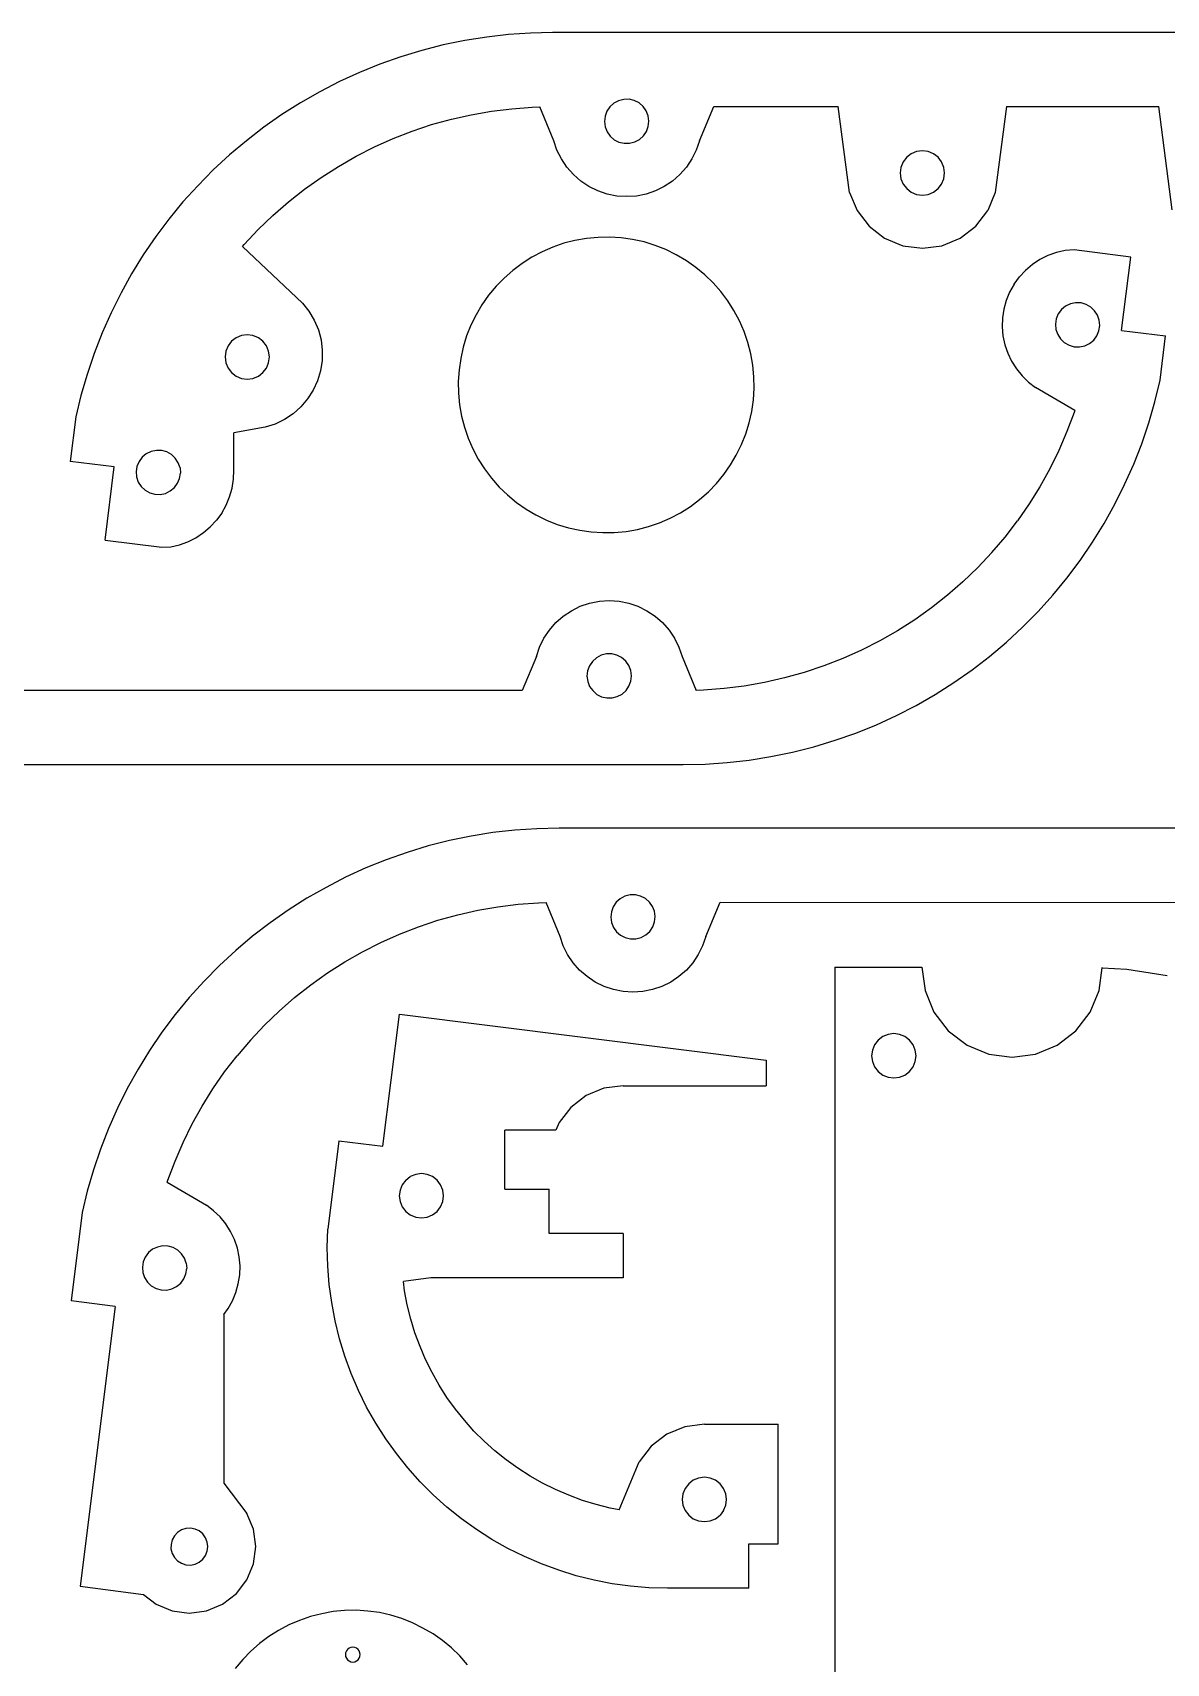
# Model space of a CAD drawing. Extents: x -205 to 205, y -255 to 210.
# Drawn here: x 72.1 to 148.8, y 98.6 to 208.9 of the extents above; entities that cross this region are included whole.
import ezdxf

# ---------------------------------------------------------------- set-up
doc = ezdxf.new("R2010")
doc.units = 0
doc.layers.get('0').update_dxf_attribs({"linetype": 'CONTINUOUS'})

msp = doc.modelspace()

# ---------------------------------------------------------------- linework, layer by layer
for p, q in [((102.85, 208.61), (101.37, 208.38)), ((104.33, 208.78), (102.85, 208.61)), ((105.82, 208.88), (104.33, 208.78)), ((107.31, 208.92), (105.82, 208.88)), ((167.31, 208.92), (107.31, 208.92)), ((98.46, 207.71), (97.04, 207.28)), ((99.91, 208.08), (98.46, 207.71)), ((101.37, 208.38), (99.91, 208.08)), ((95.63, 206.78), (94.24, 206.22)), ((97.04, 207.28), (95.63, 206.78)), ((92.89, 205.6), (91.56, 204.91)), ((94.24, 206.22), (92.89, 205.6)), ((90.26, 204.17), (89, 203.37)), ((91.56, 204.91), (90.26, 204.17)), ((111.77, 204.31), (111.45, 204.14)), ((112.12, 204.4), (111.77, 204.31)), ((112.48, 204.41), (112.12, 204.4)), ((112.83, 204.32), (112.48, 204.41)), ((113.15, 204.16), (112.83, 204.32)), ((113.42, 203.92), (113.15, 204.16)), ((89, 203.37), (87.78, 202.51)), ((99.12, 202.69), (100.46, 203.06)), ((100.46, 203.06), (101.81, 203.36)), ((101.81, 203.36), (103.17, 203.6)), ((103.17, 203.6), (104.55, 203.77)), ((104.55, 203.77), (105.93, 203.88)), ((105.93, 203.88), (106.44, 203.89)), ((107.39, 201.6), (106.44, 203.89)), ((110.85, 203.26), (110.81, 202.9)), ((110.98, 203.6), (110.85, 203.26)), ((111.18, 203.9), (110.98, 203.6)), ((111.45, 204.14), (111.18, 203.9)), ((113.63, 203.63), (113.42, 203.92)), ((113.77, 203.29), (113.63, 203.63)), ((113.81, 202.93), (113.77, 203.29)), ((117.24, 201.6), (118.2, 203.92)), ((118.2, 203.92), (126.62, 203.92)), ((127.39, 198.1), (126.62, 203.92)), ((138.01, 203.92), (137.24, 198.1)), ((138.01, 203.92), (148.29, 203.92)), ((149.21, 196.92), (148.29, 203.92)), ((87.78, 202.51), (86.6, 201.6)), ((96.52, 201.75), (97.81, 202.25)), ((97.81, 202.25), (99.12, 202.69)), ((110.81, 202.9), (110.86, 202.54)), ((110.86, 202.54), (110.99, 202.21)), ((110.99, 202.21), (111.2, 201.91)), ((113.45, 201.93), (113.65, 202.23)), ((113.65, 202.23), (113.77, 202.57)), ((113.77, 202.57), (113.81, 202.93)), ((86.6, 201.6), (85.46, 200.64)), ((94.02, 200.55), (95.26, 201.18)), ((95.26, 201.18), (96.52, 201.75)), ((107.6, 200.97), (107.39, 201.6)), ((107.9, 200.37), (107.6, 200.97)), ((111.2, 201.91), (111.47, 201.67)), ((111.47, 201.67), (111.79, 201.51)), ((111.79, 201.51), (112.15, 201.43)), ((112.15, 201.43), (112.51, 201.43)), ((112.51, 201.43), (112.86, 201.52)), ((112.86, 201.52), (113.18, 201.69)), ((113.18, 201.69), (113.45, 201.93)), ((117.02, 200.97), (116.73, 200.37)), ((117.24, 201.6), (117.02, 200.97)), ((131.92, 200.87), (131.56, 200.72)), ((132.31, 200.92), (131.92, 200.87)), ((132.7, 200.87), (132.31, 200.92)), ((133.06, 200.72), (132.7, 200.87)), ((85.46, 200.64), (84.36, 199.63)), ((91.65, 199.12), (92.82, 199.86)), ((92.82, 199.86), (94.02, 200.55)), ((108.27, 199.81), (107.9, 200.37)), ((108.71, 199.31), (108.27, 199.81)), ((116.36, 199.81), (115.92, 199.31)), ((116.73, 200.37), (116.36, 199.81)), ((130.86, 199.8), (130.81, 199.42)), ((131.01, 200.17), (130.86, 199.8)), ((131.25, 200.48), (131.01, 200.17)), ((131.56, 200.72), (131.25, 200.48)), ((133.37, 200.48), (133.06, 200.72)), ((133.61, 200.17), (133.37, 200.48)), ((133.76, 199.8), (133.61, 200.17)), ((133.81, 199.42), (133.76, 199.8)), ((84.36, 199.63), (83.31, 198.56)), ((90.52, 198.32), (91.65, 199.12)), ((109.21, 198.87), (108.71, 199.31)), ((109.76, 198.5), (109.21, 198.87)), ((115.42, 198.87), (114.86, 198.5)), ((115.92, 199.31), (115.42, 198.87)), ((130.81, 199.42), (130.86, 199.03)), ((130.86, 199.03), (131.01, 198.67)), ((131.01, 198.67), (131.25, 198.36)), ((133.37, 198.36), (133.61, 198.67)), ((133.61, 198.67), (133.76, 199.03)), ((133.76, 199.03), (133.81, 199.42)), ((83.31, 198.56), (82.31, 197.46)), ((89.44, 197.46), (90.52, 198.32)), ((110.36, 198.2), (109.76, 198.5)), ((110.99, 197.99), (110.36, 198.2)), ((111.65, 197.86), (110.99, 197.99)), ((112.31, 197.82), (111.65, 197.86)), ((112.98, 197.86), (112.31, 197.82)), ((113.63, 197.99), (112.98, 197.86)), ((114.26, 198.2), (113.63, 197.99)), ((114.86, 198.5), (114.26, 198.2)), ((127.39, 198.1), (127.9, 196.87)), ((131.25, 198.36), (131.56, 198.12)), ((131.56, 198.12), (131.92, 197.97)), ((131.92, 197.97), (132.31, 197.92)), ((132.31, 197.92), (132.7, 197.97)), ((132.7, 197.97), (133.06, 198.12)), ((133.06, 198.12), (133.37, 198.36)), ((137.24, 198.1), (136.73, 196.87)), ((82.31, 197.46), (81.36, 196.3)), ((87.4, 195.59), (88.39, 196.55)), ((88.39, 196.55), (89.44, 197.46)), ((127.9, 196.87), (128.71, 195.81)), ((135.92, 195.81), (136.73, 196.87)), ((81.36, 196.3), (80.47, 195.11)), ((86.45, 194.58), (87.4, 195.59)), ((128.71, 195.81), (129.76, 195)), ((134.86, 195), (135.92, 195.81)), ((80.47, 195.11), (79.63, 193.87)), ((86.34, 194.45), (86.45, 194.58)), ((86.34, 194.45), (90.39, 190.61)), ((107.32, 194.4), (106.6, 194.09)), ((108.06, 194.66), (107.32, 194.4)), ((108.82, 194.85), (108.06, 194.66)), ((109.59, 194.99), (108.82, 194.85)), ((110.38, 195.06), (109.59, 194.99)), ((111.16, 195.08), (110.38, 195.06)), ((111.95, 195.03), (111.16, 195.08)), ((112.72, 194.92), (111.95, 195.03)), ((113.49, 194.75), (112.72, 194.92)), ((114.24, 194.52), (113.49, 194.75)), ((114.97, 194.23), (114.24, 194.52)), ((115.67, 193.88), (114.97, 194.23)), ((129.76, 195), (130.99, 194.49)), ((130.99, 194.49), (132.31, 194.32)), ((132.31, 194.32), (133.63, 194.49)), ((133.63, 194.49), (134.86, 195)), ((142.57, 194.21), (141.96, 194.17)), ((146.4, 193.73), (142.57, 194.21)), ((79.63, 193.87), (78.84, 192.6)), ((105.24, 193.3), (104.61, 192.83)), ((105.9, 193.72), (105.24, 193.3)), ((106.6, 194.09), (105.9, 193.72)), ((116.35, 193.48), (115.67, 193.88)), ((116.99, 193.03), (116.35, 193.48)), ((139.75, 193.22), (139.28, 192.83)), ((140.25, 193.56), (139.75, 193.22)), ((140.8, 193.83), (140.25, 193.56)), ((141.37, 194.04), (140.8, 193.83)), ((141.96, 194.17), (141.37, 194.04)), ((145.78, 188.77), (146.4, 193.73)), ((78.84, 192.6), (78.12, 191.3)), ((104.02, 192.31), (103.48, 191.75)), ((104.61, 192.83), (104.02, 192.31)), ((117.6, 192.53), (116.99, 193.03)), ((118.16, 191.99), (117.6, 192.53)), ((138.51, 191.89), (138.87, 192.39)), ((139.28, 192.83), (138.87, 192.39)), ((78.12, 191.3), (77.45, 189.96)), ((102.98, 191.14), (102.53, 190.5)), ((103.48, 191.75), (102.98, 191.14)), ((118.68, 191.4), (118.16, 191.99)), ((119.15, 190.77), (118.68, 191.4)), ((138.21, 191.36), (137.98, 190.8)), ((138.51, 191.89), (138.21, 191.36)), ((77.45, 189.96), (76.85, 188.6)), ((90.39, 190.61), (90.83, 190.06)), ((90.83, 190.06), (91.19, 189.46)), ((102.13, 189.82), (101.78, 189.12)), ((102.53, 190.5), (102.13, 189.82)), ((119.57, 190.11), (119.15, 190.77)), ((119.94, 189.41), (119.57, 190.11)), ((137.82, 190.21), (137.73, 189.61)), ((137.98, 190.8), (137.82, 190.21)), ((141.5, 189.89), (141.36, 189.55)), ((141.72, 190.18), (141.5, 189.89)), ((142, 190.41), (141.72, 190.18)), ((142.32, 190.56), (142, 190.41)), ((142.67, 190.64), (142.32, 190.56)), ((143.04, 190.63), (142.67, 190.64)), ((143.38, 190.53), (143.04, 190.63)), ((143.7, 190.35), (143.38, 190.53)), ((143.95, 190.09), (143.7, 190.35)), ((144.16, 189.8), (143.95, 190.09)), ((91.19, 189.46), (91.47, 188.81)), ((91.47, 188.81), (91.65, 188.13)), ((101.78, 189.12), (101.49, 188.39)), ((120.25, 188.69), (119.94, 189.41)), ((137.73, 189.61), (137.71, 189)), ((137.71, 189), (137.76, 188.4)), ((141.36, 189.55), (141.31, 189.19)), ((141.31, 189.19), (141.34, 188.83)), ((141.34, 188.83), (141.46, 188.49)), ((144.11, 188.4), (144.25, 188.74)), ((144.27, 189.46), (144.16, 189.8)), ((144.25, 188.74), (144.31, 189.1)), ((144.31, 189.1), (144.27, 189.46)), ((145.78, 188.77), (148.76, 188.4)), ((76.85, 188.6), (76.3, 187.21)), ((85.36, 187.72), (85.21, 187.36)), ((85.59, 188.03), (85.36, 187.72)), ((85.91, 188.27), (85.59, 188.03)), ((86.27, 188.42), (85.91, 188.27)), ((86.66, 188.47), (86.27, 188.42)), ((87.04, 188.42), (86.66, 188.47)), ((87.41, 188.27), (87.04, 188.42)), ((87.72, 188.03), (87.41, 188.27)), ((87.95, 187.72), (87.72, 188.03)), ((88.1, 187.36), (87.95, 187.72)), ((91.65, 188.13), (91.73, 187.43)), ((101.26, 187.64), (101.09, 186.87)), ((101.49, 188.39), (101.26, 187.64)), ((120.51, 187.95), (120.25, 188.69)), ((120.7, 187.19), (120.51, 187.95)), ((137.76, 188.4), (137.89, 187.8)), ((137.89, 187.8), (138.08, 187.23)), ((141.46, 188.49), (141.65, 188.19)), ((141.65, 188.19), (141.91, 187.94)), ((141.91, 187.94), (142.23, 187.76)), ((142.23, 187.76), (142.58, 187.66)), ((142.58, 187.66), (142.94, 187.65)), ((142.94, 187.65), (143.29, 187.73)), ((143.29, 187.73), (143.62, 187.88)), ((143.62, 187.88), (143.9, 188.11)), ((143.9, 188.11), (144.11, 188.4)), ((148.38, 185.4), (148.76, 188.4)), ((76.3, 187.21), (75.83, 185.79)), ((85.21, 187.36), (85.16, 186.97)), ((85.16, 186.97), (85.21, 186.58)), ((85.21, 186.58), (85.36, 186.22)), ((87.95, 186.22), (88.1, 186.58)), ((88.16, 186.97), (88.1, 187.36)), ((88.1, 186.58), (88.16, 186.97)), ((91.72, 186.73), (91.61, 186.03)), ((91.73, 187.43), (91.72, 186.73)), ((101.09, 186.87), (100.98, 186.09)), ((120.84, 186.42), (120.7, 187.19)), ((138.08, 187.23), (138.34, 186.68)), ((138.34, 186.68), (138.67, 186.16)), ((75.83, 185.79), (75.41, 184.36)), ((85.36, 186.22), (85.59, 185.91)), ((85.59, 185.91), (85.91, 185.67)), ((85.91, 185.67), (86.27, 185.52)), ((86.27, 185.52), (86.66, 185.47)), ((86.66, 185.47), (87.04, 185.52)), ((87.04, 185.52), (87.41, 185.67)), ((87.41, 185.67), (87.72, 185.91)), ((87.72, 185.91), (87.95, 186.22)), ((91.61, 186.03), (91.41, 185.36)), ((100.98, 186.09), (100.93, 185.31)), ((120.91, 185.63), (120.84, 186.42)), ((120.93, 184.85), (120.91, 185.63)), ((138.67, 186.16), (139.05, 185.69)), ((139.05, 185.69), (139.49, 185.27)), ((148.04, 183.94), (148.38, 185.4)), ((75.41, 184.36), (75.06, 182.91)), ((91.12, 184.72), (90.74, 184.13)), ((91.41, 185.36), (91.12, 184.72)), ((100.93, 185.31), (100.95, 184.53)), ((100.95, 184.53), (101.02, 183.74)), ((120.88, 184.06), (120.93, 184.85)), ((139.49, 185.27), (139.97, 184.9)), ((142.63, 183.35), (139.97, 184.9)), ((90.29, 183.59), (89.76, 183.13)), ((90.74, 184.13), (90.29, 183.59)), ((101.02, 183.74), (101.15, 182.97)), ((120.6, 182.52), (120.77, 183.29)), ((120.77, 183.29), (120.88, 184.06)), ((142.58, 183.21), (142.09, 181.92)), ((142.63, 183.35), (142.58, 183.21)), ((147.62, 182.51), (148.04, 183.94)), ((75.06, 182.91), (74.69, 179.9)), ((87.88, 182.21), (85.74, 181.83)), ((88.55, 182.43), (87.88, 182.21)), ((89.18, 182.73), (88.55, 182.43)), ((89.76, 183.13), (89.18, 182.73)), ((101.15, 182.97), (101.35, 182.21)), ((101.35, 182.21), (101.6, 181.47)), ((120.37, 181.77), (120.6, 182.52)), ((147.14, 181.1), (147.62, 182.51)), ((85.74, 179.3), (85.74, 181.83)), ((101.6, 181.47), (101.92, 180.75)), ((119.73, 180.33), (120.08, 181.04)), ((120.08, 181.04), (120.37, 181.77)), ((142.09, 181.92), (141.54, 180.65)), ((146.6, 179.71), (147.14, 181.1)), ((77.66, 179.53), (74.69, 179.9)), ((79.34, 179.9), (79.2, 179.56)), ((79.55, 180.19), (79.34, 179.9)), ((79.83, 180.42), (79.55, 180.19)), ((80.15, 180.58), (79.83, 180.42)), ((80.51, 180.65), (80.15, 180.58)), ((80.87, 180.64), (80.51, 180.65)), ((81.22, 180.54), (80.87, 180.64)), ((81.53, 180.36), (81.22, 180.54)), ((81.79, 180.11), (81.53, 180.36)), ((81.99, 179.81), (81.79, 180.11)), ((101.92, 180.75), (102.28, 180.05)), ((102.28, 180.05), (102.71, 179.39)), ((119.33, 179.66), (119.73, 180.33)), ((141.54, 180.65), (140.93, 179.4)), ((77.04, 174.57), (77.66, 179.53)), ((79.2, 179.56), (79.14, 179.21)), ((79.14, 179.21), (79.17, 178.85)), ((79.17, 178.85), (79.29, 178.5)), ((82.11, 179.47), (81.99, 179.81)), ((82.08, 178.75), (82.14, 179.11)), ((82.11, 179.47), (82.14, 179.11)), ((85.72, 178.69), (85.74, 179.3)), ((102.71, 179.39), (103.18, 178.76)), ((118.38, 178.41), (118.88, 179.02)), ((118.88, 179.02), (119.33, 179.66)), ((140.93, 179.4), (140.26, 178.19)), ((145.99, 178.34), (146.6, 179.71)), ((79.29, 178.5), (79.49, 178.21)), ((79.49, 178.21), (79.75, 177.95)), ((79.75, 177.95), (80.06, 177.77)), ((80.06, 177.77), (80.41, 177.68)), ((80.41, 177.68), (80.77, 177.66)), ((80.77, 177.66), (81.13, 177.74)), ((81.13, 177.74), (81.45, 177.9)), ((81.45, 177.9), (81.73, 178.13)), ((81.73, 178.13), (81.94, 178.42)), ((81.94, 178.42), (82.08, 178.75)), ((85.46, 177.5), (85.63, 178.09)), ((85.63, 178.09), (85.72, 178.69)), ((103.18, 178.76), (103.7, 178.17)), ((103.7, 178.17), (104.26, 177.63)), ((117.25, 177.33), (117.84, 177.85)), ((117.84, 177.85), (118.38, 178.41)), ((140.26, 178.19), (139.53, 177.02)), ((145.33, 177), (145.99, 178.34)), ((84.94, 176.41), (85.23, 176.94)), ((85.23, 176.94), (85.46, 177.5)), ((104.26, 177.63), (104.87, 177.13)), ((104.87, 177.13), (105.51, 176.68)), ((105.51, 176.68), (106.18, 176.28)), ((115.96, 176.43), (116.62, 176.86)), ((116.62, 176.86), (117.25, 177.33)), ((139.53, 177.02), (138.74, 175.88)), ((144.6, 175.7), (145.33, 177)), ((83.7, 175.08), (84.16, 175.47)), ((84.16, 175.47), (84.58, 175.92)), ((84.94, 176.41), (84.58, 175.92)), ((106.18, 176.28), (106.89, 175.93)), ((106.89, 175.93), (107.62, 175.64)), ((107.62, 175.64), (108.37, 175.41)), ((113.04, 175.3), (113.8, 175.5)), ((113.8, 175.5), (114.54, 175.75)), ((114.54, 175.75), (115.26, 176.07)), ((115.26, 176.07), (115.96, 176.43)), ((137.9, 174.78), (138.74, 175.88)), ((143.82, 174.43), (144.6, 175.7)), ((77.04, 174.57), (80.88, 174.09)), ((82.08, 174.26), (82.65, 174.47)), ((82.65, 174.47), (83.19, 174.74)), ((83.19, 174.74), (83.7, 175.08)), ((108.37, 175.41), (109.14, 175.24)), ((109.14, 175.24), (109.91, 175.13)), ((109.91, 175.13), (110.7, 175.08)), ((110.7, 175.08), (111.48, 175.1)), ((111.48, 175.1), (112.27, 175.17)), ((112.27, 175.17), (113.04, 175.3)), ((137, 173.73), (137.9, 174.78)), ((142.98, 173.19), (143.82, 174.43)), ((80.88, 174.09), (81.48, 174.13)), ((81.48, 174.13), (82.08, 174.26)), ((137, 173.73), (136.05, 172.72)), ((136.05, 172.72), (135.05, 171.76)), ((142.08, 172), (142.98, 173.19)), ((135.05, 171.76), (134.01, 170.84)), ((141.13, 170.85), (142.08, 172)), ((108.58, 169.8), (109.18, 170.1)), ((109.18, 170.1), (109.81, 170.31)), ((109.81, 170.31), (110.47, 170.44)), ((110.47, 170.44), (111.13, 170.49)), ((111.13, 170.49), (111.8, 170.44)), ((111.8, 170.44), (112.45, 170.31)), ((112.45, 170.31), (113.08, 170.1)), ((113.08, 170.1), (113.68, 169.8)), ((132.92, 169.99), (131.79, 169.18)), ((134.01, 170.84), (132.92, 169.99)), ((140.13, 169.74), (141.13, 170.85)), ((107.09, 168.49), (107.53, 168.99)), ((107.53, 168.99), (108.03, 169.43)), ((108.03, 169.43), (108.58, 169.8)), ((113.68, 169.8), (114.24, 169.43)), ((114.24, 169.43), (114.74, 168.99)), ((114.74, 168.99), (115.18, 168.49)), ((131.79, 169.18), (130.63, 168.44)), ((139.09, 168.68), (140.13, 169.74)), ((106.42, 167.34), (106.72, 167.94)), ((106.72, 167.94), (107.09, 168.49)), ((115.18, 168.49), (115.55, 167.94)), ((115.55, 167.94), (115.84, 167.34)), ((129.43, 167.75), (128.19, 167.12)), ((130.63, 168.44), (129.43, 167.75)), ((137.99, 167.66), (139.09, 168.68)), ((106.21, 166.71), (105.25, 164.39)), ((106.21, 166.71), (106.42, 167.34)), ((110.59, 166.78), (110.27, 166.61)), ((110.94, 166.87), (110.59, 166.78)), ((111.3, 166.88), (110.94, 166.87)), ((111.65, 166.79), (111.3, 166.88)), ((111.97, 166.63), (111.65, 166.79)), ((112.25, 166.39), (111.97, 166.63)), ((115.84, 167.34), (116.06, 166.71)), ((116.06, 166.71), (117.01, 164.41)), ((128.19, 167.12), (126.93, 166.56)), ((135.67, 165.79), (136.85, 166.7)), ((136.85, 166.7), (137.99, 167.66)), ((109.67, 165.73), (109.63, 165.37)), ((109.8, 166.07), (109.67, 165.73)), ((110, 166.37), (109.8, 166.07)), ((110.27, 166.61), (110, 166.37)), ((112.45, 166.1), (112.25, 166.39)), ((112.59, 165.76), (112.45, 166.1)), ((112.63, 165.4), (112.59, 165.76)), ((124.32, 165.62), (122.99, 165.25)), ((125.64, 166.06), (124.32, 165.62)), ((126.93, 166.56), (125.64, 166.06)), ((134.44, 164.93), (135.67, 165.79)), ((109.63, 165.37), (109.68, 165.01)), ((109.68, 165.01), (109.81, 164.68)), ((109.81, 164.68), (110.03, 164.39)), ((112.27, 164.4), (112.47, 164.7)), ((112.47, 164.7), (112.59, 165.04)), ((112.59, 165.04), (112.63, 165.4)), ((117.52, 164.43), (117.01, 164.41)), ((118.9, 164.53), (117.52, 164.43)), ((120.27, 164.7), (118.9, 164.53)), ((121.64, 164.94), (120.27, 164.7)), ((122.99, 165.25), (121.64, 164.94)), ((133.18, 164.13), (134.44, 164.93)), ((105.25, 164.39), (67.01, 164.41)), ((110.03, 164.39), (110.29, 164.14)), ((110.29, 164.14), (110.61, 163.98)), ((110.61, 163.98), (110.97, 163.9)), ((110.97, 163.9), (111.33, 163.9)), ((111.33, 163.9), (111.68, 163.99)), ((111.68, 163.99), (112, 164.16)), ((112, 164.16), (112.27, 164.4)), ((130.56, 162.71), (131.89, 163.39)), ((131.89, 163.39), (133.18, 164.13)), ((129.2, 162.08), (130.56, 162.71)), ((126.41, 161.03), (127.82, 161.52)), ((127.82, 161.52), (129.2, 162.08)), ((122.07, 159.93), (123.53, 160.23)), ((123.53, 160.23), (124.98, 160.59)), ((124.98, 160.59), (126.41, 161.03)), ((56.13, 159.39), (116.13, 159.39)), ((116.13, 159.39), (117.63, 159.42)), ((117.63, 159.42), (119.12, 159.52)), ((119.12, 159.52), (120.6, 159.69)), ((120.6, 159.69), (122.07, 159.93)), ((101.8, 154.54), (100.34, 154.24)), ((103.27, 154.78), (101.8, 154.54)), ((104.76, 154.95), (103.27, 154.78)), ((106.25, 155.05), (104.76, 154.95)), ((107.74, 155.08), (106.25, 155.05)), ((167.74, 155.08), (107.74, 155.08)), ((97.46, 153.44), (96.05, 152.95)), ((98.89, 153.88), (97.46, 153.44)), ((100.34, 154.24), (98.89, 153.88)), ((94.67, 152.39), (93.31, 151.76)), ((96.05, 152.95), (94.67, 152.39)), ((93.31, 151.76), (91.99, 151.08)), ((90.69, 150.34), (89.43, 149.54)), ((91.99, 151.08), (90.69, 150.34)), ((111.88, 150.31), (111.61, 150.07)), ((112.19, 150.48), (111.88, 150.31)), ((112.55, 150.57), (112.19, 150.48)), ((112.91, 150.57), (112.55, 150.57)), ((113.26, 150.49), (112.91, 150.57)), ((113.58, 150.33), (113.26, 150.49)), ((113.85, 150.08), (113.58, 150.33)), ((114.06, 149.79), (113.85, 150.08)), ((117.67, 147.76), (118.63, 150.08)), ((118.63, 150.08), (156.86, 150.05)), ((89.43, 149.54), (88.21, 148.68)), ((99.55, 148.85), (100.89, 149.22)), ((100.89, 149.22), (102.24, 149.53)), ((102.24, 149.53), (103.6, 149.77)), ((103.6, 149.77), (104.97, 149.94)), ((104.97, 149.94), (106.36, 150.04)), ((106.36, 150.04), (106.86, 150.05)), ((107.81, 147.76), (106.86, 150.05)), ((111.28, 149.43), (111.24, 149.07)), ((111.24, 149.07), (111.29, 148.71)), ((111.41, 149.77), (111.28, 149.43)), ((111.61, 150.07), (111.41, 149.77)), ((114.19, 149.46), (114.06, 149.79)), ((114.24, 149.1), (114.19, 149.46)), ((114.2, 148.74), (114.24, 149.1)), ((88.21, 148.68), (87.02, 147.77)), ((95.68, 147.35), (96.95, 147.91)), ((96.95, 147.91), (98.24, 148.41)), ((98.24, 148.41), (99.55, 148.85)), ((111.29, 148.71), (111.42, 148.37)), ((111.42, 148.37), (111.63, 148.08)), ((111.63, 148.08), (111.9, 147.84)), ((113.6, 147.86), (113.87, 148.1)), ((113.87, 148.1), (114.08, 148.4)), ((114.08, 148.4), (114.2, 148.74)), ((85.88, 146.81), (84.79, 145.79)), ((87.02, 147.77), (85.88, 146.81)), ((94.45, 146.72), (95.68, 147.35)), ((108.03, 147.13), (107.81, 147.76)), ((108.32, 146.53), (108.03, 147.13)), ((111.9, 147.84), (112.22, 147.68)), ((112.22, 147.68), (112.57, 147.59)), ((112.57, 147.59), (112.94, 147.6)), ((112.94, 147.6), (113.29, 147.69)), ((113.29, 147.69), (113.6, 147.86)), ((117.45, 147.13), (117.16, 146.53)), ((117.67, 147.76), (117.45, 147.13)), ((84.79, 145.79), (83.74, 144.73)), ((92.08, 145.29), (93.25, 146.03)), ((93.25, 146.03), (94.45, 146.72)), ((108.69, 145.98), (108.32, 146.53)), ((109.13, 145.48), (108.69, 145.98)), ((116.79, 145.98), (116.35, 145.48)), ((117.16, 146.53), (116.79, 145.98)), ((126.38, 145.68), (126.38, 83.68)), ((126.38, 145.68), (132.28, 145.68)), ((132.28, 145.68), (132.49, 144.1)), ((144.47, 145.63), (144.48, 145.68)), ((83.74, 144.73), (82.74, 143.62)), ((90.95, 144.48), (92.08, 145.29)), ((109.64, 145.04), (109.13, 145.48)), ((110.19, 144.67), (109.64, 145.04)), ((110.79, 144.37), (110.19, 144.67)), ((115.29, 144.67), (114.69, 144.37)), ((115.84, 145.04), (115.29, 144.67)), ((116.35, 145.48), (115.84, 145.04)), ((144.27, 144.1), (144.47, 145.63)), ((144.47, 145.63), (146.13, 145.54)), ((146.13, 145.54), (148.86, 145.12)), ((82.74, 143.62), (81.79, 142.47)), ((88.82, 142.71), (89.86, 143.62)), ((89.86, 143.62), (90.95, 144.48)), ((111.42, 144.16), (110.79, 144.37)), ((112.07, 144.03), (111.42, 144.16)), ((112.74, 143.98), (112.07, 144.03)), ((113.41, 144.03), (112.74, 143.98)), ((114.06, 144.16), (113.41, 144.03)), ((114.69, 144.37), (114.06, 144.16)), ((132.49, 144.1), (133.09, 142.63)), ((143.66, 142.63), (144.27, 144.1)), ((81.79, 142.47), (80.89, 141.27)), ((87.82, 141.75), (88.82, 142.71)), ((95.83, 133.56), (96.95, 142.49)), ((96.95, 142.49), (121.74, 139.39)), ((133.09, 142.63), (134.06, 141.37)), ((142.69, 141.37), (143.66, 142.63)), ((80.89, 141.27), (80.05, 140.04)), ((86.87, 140.74), (87.82, 141.75)), ((134.06, 141.37), (135.33, 140.4)), ((141.43, 140.4), (142.69, 141.37)), ((86.87, 140.74), (85.98, 139.69)), ((129.08, 140.43), (128.93, 140.07)), ((129.32, 140.74), (129.08, 140.43)), ((129.63, 140.98), (129.32, 140.74)), ((129.99, 141.13), (129.63, 140.98)), ((130.38, 141.18), (129.99, 141.13)), ((130.77, 141.13), (130.38, 141.18)), ((131.13, 140.98), (130.77, 141.13)), ((131.44, 140.74), (131.13, 140.98)), ((131.68, 140.43), (131.44, 140.74)), ((131.83, 140.07), (131.68, 140.43)), ((135.33, 140.4), (136.8, 139.79)), ((139.96, 139.79), (141.43, 140.4)), ((80.05, 140.04), (79.27, 138.77)), ((85.13, 138.59), (85.98, 139.69)), ((121.74, 139.39), (121.74, 137.66)), ((128.93, 140.07), (128.88, 139.68)), ((128.88, 139.68), (128.93, 139.29)), ((128.93, 139.29), (129.08, 138.93)), ((131.68, 138.93), (131.83, 139.29)), ((131.88, 139.68), (131.83, 140.07)), ((131.83, 139.29), (131.88, 139.68)), ((136.8, 139.79), (138.38, 139.58)), ((138.38, 139.58), (139.96, 139.79)), ((79.27, 138.77), (78.54, 137.47)), ((84.34, 137.45), (85.13, 138.59)), ((129.08, 138.93), (129.32, 138.62)), ((129.32, 138.62), (129.63, 138.38)), ((129.63, 138.38), (129.99, 138.23)), ((129.99, 138.23), (130.38, 138.18)), ((130.38, 138.18), (130.77, 138.23)), ((130.77, 138.23), (131.13, 138.38)), ((131.13, 138.38), (131.44, 138.62)), ((131.44, 138.62), (131.68, 138.93)), ((78.54, 137.47), (77.88, 136.13)), ((83.61, 136.28), (84.34, 137.45)), ((109.57, 136.99), (108.53, 136.19)), ((110.78, 137.49), (109.57, 136.99)), ((112.07, 137.66), (110.78, 137.49)), ((112.07, 137.66), (121.74, 137.66)), ((77.88, 136.13), (77.27, 134.76)), ((82.94, 135.07), (83.61, 136.28)), ((108.53, 136.19), (107.74, 135.16)), ((77.27, 134.76), (76.73, 133.37)), ((82.33, 133.82), (82.94, 135.07)), ((104.07, 130.66), (104.07, 134.66)), ((107.53, 134.66), (104.07, 134.66)), ((107.74, 135.16), (107.53, 134.66)), ((81.78, 132.55), (82.33, 133.82)), ((92.85, 133.93), (92.11, 127.95)), ((92.85, 133.93), (95.83, 133.56)), ((76.73, 133.37), (76.25, 131.96)), ((81.29, 131.26), (81.78, 132.55)), ((76.25, 131.96), (75.84, 130.52)), ((97.37, 131.27), (97.68, 131.51)), ((98.05, 131.66), (97.68, 131.51)), ((98.43, 131.71), (98.05, 131.66)), ((98.82, 131.66), (98.43, 131.71)), ((99.18, 131.51), (98.82, 131.66)), ((99.5, 131.27), (99.18, 131.51)), ((75.84, 130.52), (75.49, 129.07)), ((81.25, 131.12), (81.29, 131.26)), ((81.25, 131.12), (83.9, 129.57)), ((96.99, 130.6), (96.93, 130.21)), ((97.14, 130.96), (96.99, 130.6)), ((97.37, 131.27), (97.14, 130.96)), ((99.73, 130.96), (99.5, 131.27)), ((99.88, 130.6), (99.73, 130.96)), ((99.93, 130.21), (99.88, 130.6)), ((104.07, 130.66), (107.07, 130.66)), ((107.07, 127.66), (107.07, 130.66)), ((84.38, 129.2), (83.9, 129.57)), ((84.82, 128.78), (84.38, 129.2)), ((96.93, 130.21), (96.99, 129.82)), ((96.99, 129.82), (97.14, 129.46)), ((97.14, 129.46), (97.37, 129.15)), ((97.37, 129.15), (97.68, 128.91)), ((99.18, 128.91), (99.5, 129.15)), ((99.5, 129.15), (99.73, 129.46)), ((99.73, 129.46), (99.88, 129.82)), ((99.88, 129.82), (99.93, 130.21)), ((75.49, 129.07), (74.74, 123.09)), ((85.21, 128.31), (84.82, 128.78)), ((85.53, 127.79), (85.21, 128.31)), ((97.68, 128.91), (98.05, 128.76)), ((98.05, 128.76), (98.43, 128.71)), ((98.43, 128.71), (98.82, 128.76)), ((98.82, 128.76), (99.18, 128.91)), ((85.79, 127.24), (85.53, 127.79)), ((85.99, 126.67), (85.79, 127.24)), ((92.07, 126.7), (92.11, 127.95)), ((112.07, 127.66), (107.07, 127.66)), ((112.07, 127.66), (112.07, 124.66)), ((79.76, 126.06), (79.62, 125.73)), ((79.98, 126.36), (79.76, 126.06)), ((80.26, 126.59), (79.98, 126.36)), ((80.58, 126.74), (80.26, 126.59)), ((80.94, 126.82), (80.58, 126.74)), ((81.3, 126.81), (80.94, 126.82)), ((81.64, 126.71), (81.3, 126.81)), ((81.96, 126.53), (81.64, 126.71)), ((82.22, 126.28), (81.96, 126.53)), ((82.42, 125.98), (82.22, 126.28)), ((82.53, 125.64), (82.42, 125.98)), ((86.11, 126.07), (85.99, 126.67)), ((86.17, 125.46), (86.11, 126.07)), ((92.1, 125.45), (92.07, 126.7)), ((79.62, 125.73), (79.57, 125.37)), ((79.57, 125.37), (79.6, 125.01)), ((79.6, 125.01), (79.72, 124.67)), ((82.37, 124.58), (82.51, 124.92)), ((82.51, 124.92), (82.57, 125.28)), ((82.53, 125.64), (82.57, 125.28)), ((86.05, 124.26), (86.15, 124.86)), ((86.15, 124.86), (86.17, 125.46)), ((92.2, 124.21), (92.1, 125.45)), ((79.72, 124.67), (79.92, 124.37)), ((79.92, 124.37), (80.17, 124.12)), ((80.17, 124.12), (80.49, 123.94)), ((80.49, 123.94), (80.84, 123.84)), ((80.84, 123.84), (81.2, 123.83)), ((81.2, 123.83), (81.55, 123.91)), ((81.55, 123.91), (81.88, 124.06)), ((81.88, 124.06), (82.16, 124.29)), ((82.16, 124.29), (82.37, 124.58)), ((85.66, 123.11), (85.89, 123.67)), ((85.89, 123.67), (86.05, 124.26)), ((92.37, 122.98), (92.2, 124.21)), ((99.08, 124.66), (97.22, 124.41)), ((97.3, 123.78), (97.22, 124.41)), ((97.48, 122.82), (97.3, 123.78)), ((112.07, 124.66), (99.08, 124.66)), ((77.72, 122.72), (74.74, 123.09)), ((77.72, 122.72), (75.35, 103.79)), ((85.07, 122.17), (85.36, 122.58)), ((85.36, 122.58), (85.66, 123.11)), ((92.6, 121.75), (92.37, 122.98)), ((97.72, 121.87), (97.48, 122.82)), ((85.07, 122.17), (85.07, 110.77)), ((92.9, 120.54), (92.6, 121.75)), ((98, 120.94), (97.72, 121.87)), ((93.26, 119.35), (92.9, 120.54)), ((98.34, 120.02), (98, 120.94)), ((93.69, 118.18), (93.26, 119.35)), ((98.72, 119.12), (98.34, 120.02)), ((94.18, 117.03), (93.69, 118.18)), ((99.16, 118.25), (98.72, 119.12)), ((99.63, 117.4), (99.16, 118.25)), ((94.73, 115.91), (94.18, 117.03)), ((100.16, 116.57), (99.63, 117.4)), ((95.35, 114.82), (94.73, 115.91)), ((100.73, 115.78), (100.16, 116.57)), ((96.02, 113.77), (95.35, 114.82)), ((101.34, 115.02), (100.73, 115.78)), ((101.99, 114.29), (101.34, 115.02)), ((96.74, 112.76), (96.02, 113.77)), ((102.68, 113.6), (101.99, 114.29)), ((115.02, 114.08), (113.96, 113.26)), ((116.25, 114.58), (115.02, 114.08)), ((117.57, 114.76), (116.25, 114.58)), ((117.57, 114.76), (122.57, 114.76)), ((122.57, 106.66), (122.57, 114.76)), ((97.52, 111.79), (96.74, 112.76)), ((103.4, 112.95), (102.68, 113.6)), ((104.17, 112.34), (103.4, 112.95)), ((113.96, 113.26), (113.15, 112.21)), ((98.36, 110.86), (97.52, 111.79)), ((104.96, 111.77), (104.17, 112.34)), ((105.78, 111.24), (104.96, 111.77)), ((111.81, 108.96), (113.15, 112.21)), ((85.07, 110.77), (86.64, 108.72)), ((99.24, 109.97), (98.36, 110.86)), ((106.63, 110.76), (105.78, 111.24)), ((107.5, 110.33), (106.63, 110.76)), ((116.27, 110.41), (116.12, 110.05)), ((116.51, 110.72), (116.27, 110.41)), ((116.82, 110.96), (116.51, 110.72)), ((117.18, 111.11), (116.82, 110.96)), ((117.57, 111.16), (117.18, 111.11)), ((117.96, 111.11), (117.57, 111.16)), ((118.32, 110.96), (117.96, 111.11)), ((118.63, 110.72), (118.32, 110.96)), ((118.87, 110.41), (118.63, 110.72)), ((119.02, 110.05), (118.87, 110.41)), ((100.16, 109.14), (99.24, 109.97)), ((108.4, 109.94), (107.5, 110.33)), ((109.32, 109.6), (108.4, 109.94)), ((110.25, 109.32), (109.32, 109.6)), ((111.2, 109.08), (110.25, 109.32)), ((116.12, 110.05), (116.07, 109.66)), ((116.07, 109.66), (116.12, 109.27)), ((116.12, 109.27), (116.27, 108.91)), ((118.87, 108.91), (119.02, 109.27)), ((119.07, 109.66), (119.02, 110.05)), ((119.02, 109.27), (119.07, 109.66)), ((87.09, 107.64), (86.64, 108.72)), ((101.14, 108.36), (100.16, 109.14)), ((102.15, 107.63), (101.14, 108.36)), ((111.81, 108.96), (111.2, 109.08)), ((116.27, 108.91), (116.51, 108.6)), ((116.51, 108.6), (116.82, 108.36)), ((116.82, 108.36), (117.18, 108.21)), ((117.18, 108.21), (117.57, 108.16)), ((117.57, 108.16), (117.96, 108.21)), ((117.96, 108.21), (118.32, 108.36)), ((118.32, 108.36), (118.63, 108.6)), ((118.87, 108.91), (118.63, 108.6)), ((81.73, 107.2), (81.58, 106.93)), ((81.94, 107.43), (81.73, 107.2)), ((82.21, 107.6), (81.94, 107.43)), ((82.51, 107.7), (82.21, 107.6)), ((82.82, 107.72), (82.51, 107.7)), ((83.13, 107.66), (82.82, 107.72)), ((83.41, 107.53), (83.13, 107.66)), ((83.65, 107.33), (83.41, 107.53)), ((83.84, 107.07), (83.65, 107.33)), ((83.95, 106.78), (83.84, 107.07)), ((87.24, 106.47), (87.09, 107.64)), ((103.2, 106.96), (102.15, 107.63)), ((81.51, 106.62), (81.5, 106.31)), ((81.5, 106.31), (81.58, 106.01)), ((81.58, 106.93), (81.51, 106.62)), ((81.58, 106.01), (81.73, 105.74)), ((83.84, 105.87), (83.95, 106.16)), ((83.99, 106.47), (83.95, 106.78)), ((83.95, 106.16), (83.99, 106.47)), ((87.09, 105.31), (87.24, 106.47)), ((104.28, 106.34), (103.2, 106.96)), ((105.4, 105.79), (104.28, 106.34)), ((120.57, 103.66), (120.57, 106.66)), ((120.57, 106.66), (122.57, 106.66)), ((81.73, 105.74), (81.95, 105.51)), ((81.95, 105.51), (82.21, 105.34)), ((82.21, 105.34), (82.51, 105.24)), ((82.51, 105.24), (82.82, 105.22)), ((82.82, 105.22), (83.13, 105.28)), ((83.13, 105.28), (83.41, 105.42)), ((83.41, 105.42), (83.65, 105.62)), ((83.65, 105.62), (83.84, 105.87)), ((86.64, 104.22), (87.09, 105.31)), ((106.55, 105.3), (105.4, 105.79)), ((107.72, 104.87), (106.55, 105.3)), ((108.91, 104.5), (107.72, 104.87)), ((75.35, 103.79), (79.64, 103.23)), ((85.92, 103.29), (86.64, 104.22)), ((110.12, 104.2), (108.91, 104.5)), ((111.34, 103.96), (110.12, 104.2)), ((112.58, 103.79), (111.34, 103.96)), ((113.82, 103.69), (112.58, 103.79)), ((79.64, 103.23), (80.49, 102.57)), ((84.99, 102.57), (85.92, 103.29)), ((115.07, 103.66), (113.82, 103.69)), ((120.57, 103.66), (115.07, 103.66)), ((80.49, 102.57), (81.58, 102.12)), ((81.58, 102.12), (82.74, 101.97)), ((82.74, 101.97), (83.91, 102.12)), ((83.91, 102.12), (84.99, 102.57)), ((90.93, 101.74), (90.19, 101.48)), ((91.69, 101.93), (90.93, 101.74)), ((92.46, 102.07), (91.69, 101.93)), ((93.24, 102.14), (92.46, 102.07)), ((94.03, 102.16), (93.24, 102.14)), ((94.81, 102.11), (94.03, 102.16)), ((95.59, 102), (94.81, 102.11)), ((96.36, 101.83), (95.59, 102)), ((97.11, 101.6), (96.36, 101.83)), ((97.84, 101.31), (97.11, 101.6)), ((88.77, 100.8), (88.11, 100.38)), ((89.46, 101.17), (88.77, 100.8)), ((90.19, 101.48), (89.46, 101.17)), ((98.54, 100.96), (97.84, 101.31)), ((99.22, 100.56), (98.54, 100.96)), ((99.86, 100.11), (99.22, 100.56)), ((86.89, 99.39), (86.35, 98.83)), ((87.48, 99.91), (86.89, 99.39)), ((88.11, 100.38), (87.48, 99.91)), ((93.36, 99.41), (93.31, 99.29)), ((93.44, 99.51), (93.36, 99.41)), ((93.55, 99.59), (93.44, 99.51)), ((93.67, 99.64), (93.55, 99.59)), ((93.8, 99.66), (93.67, 99.64)), ((93.93, 99.64), (93.8, 99.66)), ((94.05, 99.59), (93.93, 99.64)), ((94.15, 99.51), (94.05, 99.59)), ((94.23, 99.41), (94.15, 99.51)), ((94.28, 99.29), (94.23, 99.41)), ((100.47, 99.61), (99.86, 100.11)), ((101.03, 99.07), (100.47, 99.61)), ((86.35, 98.83), (85.85, 98.22)), ((93.31, 99.29), (93.3, 99.16)), ((93.3, 99.16), (93.31, 99.03)), ((93.31, 99.03), (93.36, 98.91)), ((93.36, 98.91), (93.44, 98.81)), ((93.44, 98.81), (93.55, 98.73)), ((93.55, 98.73), (93.67, 98.68)), ((93.67, 98.68), (93.8, 98.66)), ((93.8, 98.66), (93.93, 98.68)), ((93.93, 98.68), (94.05, 98.73)), ((94.05, 98.73), (94.15, 98.81)), ((94.15, 98.81), (94.23, 98.91)), ((94.23, 98.91), (94.28, 99.03)), ((94.3, 99.16), (94.28, 99.29)), ((94.28, 99.03), (94.3, 99.16)), ((101.55, 98.48), (101.03, 99.07))]:
    msp.add_line(p, q)

doc.saveas('drawing.dxf')
